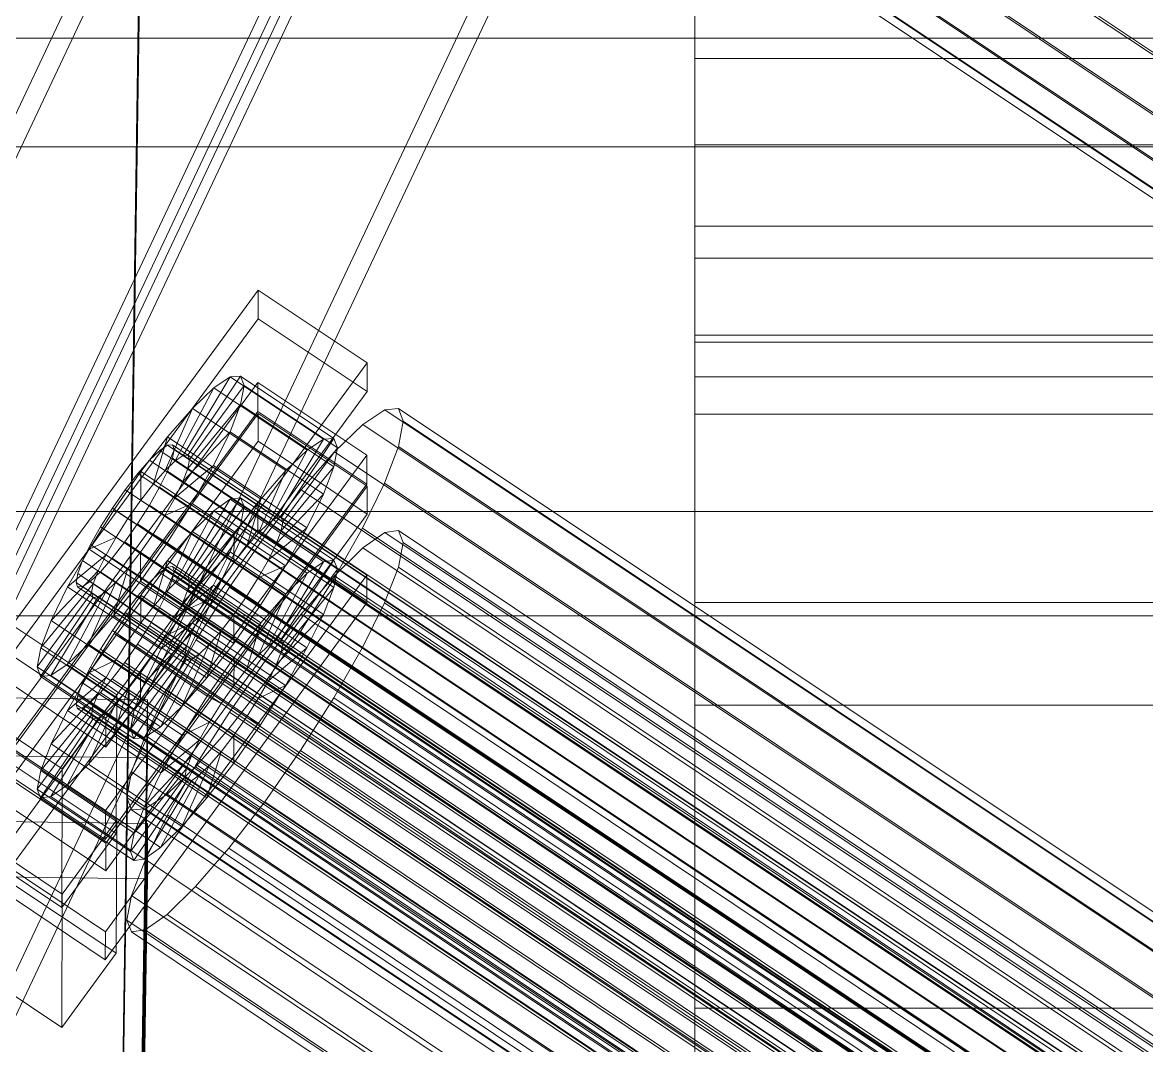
# Model space of a CAD drawing. Header units: millimetres. Extents: x -1970 to 34302, y -65268 to 6837.
# Drawn here: x -370.8 to -252.4, y -32756.3 to -32648.5 of the extents above; entities that cross this region are included whole.
import ezdxf

# ---------------------------------------------------------------- set-up
doc = ezdxf.new("R2010")
doc.units = ezdxf.units.MM
for name, color, linetype, lineweight in [('frontal_C01', 7, 'Continuous', 0), ('frontal_C02', 7, 'Continuous', 0), ('frontal_tolva', 7, 'Continuous', 0)]:
    doc.layers.add(name, color=color, linetype=linetype, lineweight=lineweight)

msp = doc.modelspace()

# ---------------------------------------------------------------- linework, layer by layer
at = {"layer": 'frontal_C01'}
for p, q in [((-355.541, -32582.605), (-171.232, -32705.603)), ((-357.646, -32583.614), (-360.514, -32776.614)), ((-357.863, -32587.355), (-173.554, -32710.353)), ((-349.061, -32586.657), (-164.752, -32709.655)), ((-360.514, -32782.702), (-357.646, -32589.702)), ((-352.572, -32590.664), (-168.263, -32713.662)), ((-359.326, -32591.199), (-175.016, -32714.197)), ((-359.83, -32593.875), (-175.521, -32716.873)), ((-355.584, -32593.539), (-171.275, -32716.537)), ((-359.341, -32595.201), (-175.032, -32718.199)), ((-357.893, -32595.086), (-173.584, -32718.084)), ((-300, -32661.381), (-300, -32631.039)), ((-300, -32643.122), (-300, -32669.925)), ((425, -32650.148), (-425, -32650.148)), ((-425, -32661.579), (425, -32661.579)), ((-300, -32681.404), (-300, -32661.381)), ((300, -32661.381), (-300, -32661.381)), ((-300, -32669.925), (-300, -32685.826)), ((300, -32669.925), (-300, -32669.925)), ((-373.501, -32714.116), (-345.969, -32676.673)), ((-345.981, -32679.716), (-345.969, -32676.673)), ((-345.969, -32676.673), (-334.501, -32684.326)), ((-345.981, -32679.716), (-373.513, -32717.16)), ((-334.513, -32687.37), (-345.981, -32679.716)), ((-300, -32689.741), (-300, -32681.404)), ((300, -32681.404), (-300, -32681.404)), ((-334.501, -32684.326), (-362.033, -32721.77)), ((-334.501, -32684.326), (-334.513, -32687.37)), ((-373.539, -32723.856), (-346.008, -32686.413)), ((-353.892, -32694.103), (-348.918, -32685.826)), ((-353.378, -32694.062), (-347.835, -32685.74)), ((-353.205, -32694.532), (-347.47, -32686.731)), ((-348.918, -32685.826), (-350.645, -32686.983)), ((-347.835, -32685.74), (-348.918, -32685.826)), ((-348.918, -32685.826), (-339.088, -32692.386)), ((-347.847, -32688.733), (-347.47, -32686.731)), ((-347.835, -32685.74), (-338.005, -32692.3)), ((-347.47, -32686.731), (-347.835, -32685.74)), ((-347.47, -32686.731), (-337.64, -32693.291)), ((-346.02, -32689.456), (-346.008, -32686.413)), ((-346.008, -32686.413), (-334.539, -32694.066)), ((-300, -32685.826), (-300, -32689.741)), ((300, -32685.826), (-300, -32685.826)), ((-362.045, -32724.813), (-334.513, -32687.37)), ((-354.71, -32694.652), (-350.645, -32686.983)), ((-350.645, -32686.983), (-352.899, -32689.134)), ((-350.645, -32686.983), (-340.816, -32693.543)), ((-355.777, -32695.67), (-352.899, -32689.134)), ((-352.899, -32689.134), (-355.525, -32692.131)), ((-353.384, -32695.48), (-347.847, -32688.733)), ((-352.899, -32689.134), (-343.069, -32695.694)), ((-348.941, -32691.609), (-347.847, -32688.733)), ((-347.847, -32688.733), (-338.017, -32695.293)), ((-331.181, -32689.16), (-332.629, -32689.275)), ((-330.692, -32690.486), (-331.181, -32689.16)), ((-331.181, -32689.16), (-146.872, -32812.158)), ((-346.02, -32689.456), (-373.551, -32726.9)), ((-334.551, -32697.11), (-346.02, -32689.456)), ((-332.629, -32689.275), (-334.938, -32690.822)), ((-332.629, -32689.275), (-148.32, -32812.273)), ((300, -32689.741), (-300, -32689.741)), ((-334.938, -32690.822), (-337.95, -32693.697)), ((-334.938, -32690.822), (-150.629, -32813.82)), ((-331.197, -32693.162), (-330.692, -32690.486)), ((-330.692, -32690.486), (-146.383, -32813.484)), ((-355.525, -32692.131), (-358.345, -32695.77)), ((-357.021, -32697.09), (-355.525, -32692.131)), ((-355.525, -32692.131), (-345.695, -32698.691)), ((-353.902, -32696.843), (-348.941, -32691.609)), ((-350.678, -32695.162), (-348.941, -32691.609)), ((-348.941, -32691.609), (-339.111, -32698.169)), ((-339.088, -32692.386), (-344.062, -32700.663)), ((-338.005, -32692.3), (-343.549, -32700.622)), ((-340.816, -32693.543), (-339.088, -32692.386)), ((-339.088, -32692.386), (-338.005, -32692.3)), ((-338.005, -32692.3), (-337.64, -32693.291)), ((-356.348, -32693.558), (-357.415, -32694.577)), ((-355.53, -32693.01), (-356.348, -32693.558)), ((-356.348, -32693.558), (-142.549, -32836.236)), ((-355.017, -32692.969), (-355.53, -32693.01)), ((-355.53, -32693.01), (-141.731, -32835.688)), ((-355.022, -32694.387), (-354.844, -32693.439)), ((-354.844, -32693.439), (-355.017, -32692.969)), ((-355.017, -32692.969), (-141.218, -32835.647)), ((-354.844, -32693.439), (-141.045, -32836.117)), ((-340.816, -32693.543), (-344.88, -32701.211)), ((-337.64, -32693.291), (-343.376, -32701.092)), ((-343.069, -32695.694), (-340.816, -32693.543)), ((-337.95, -32693.697), (-341.461, -32697.704)), ((-337.64, -32693.291), (-338.017, -32695.293)), ((-337.95, -32693.697), (-153.641, -32816.695)), ((-332.659, -32697.006), (-331.197, -32693.162)), ((-331.197, -32693.162), (-146.887, -32816.16)), ((-334.539, -32694.066), (-362.071, -32731.51)), ((-357.415, -32694.577), (-358.659, -32695.996)), ((-357.415, -32694.577), (-143.617, -32837.255)), ((-355.777, -32695.67), (-354.71, -32694.652)), ((-355.541, -32695.749), (-355.022, -32694.387)), ((-355.022, -32694.387), (-141.224, -32837.065)), ((-354.71, -32694.652), (-353.892, -32694.103)), ((-344.88, -32701.211), (-354.71, -32694.652)), ((-353.892, -32694.103), (-353.378, -32694.062)), ((-344.062, -32700.663), (-353.892, -32694.103)), ((-353.205, -32694.532), (-353.384, -32695.48)), ((-343.549, -32700.622), (-353.378, -32694.062)), ((-353.378, -32694.062), (-353.205, -32694.532)), ((-343.376, -32701.092), (-353.205, -32694.532)), ((-334.539, -32694.066), (-334.551, -32697.11)), ((-358.345, -32695.77), (-361.166, -32699.803)), ((-358.659, -32695.996), (-359.995, -32697.72)), ((-358.659, -32695.996), (-144.861, -32838.674)), ((-358.345, -32695.77), (-358.357, -32698.814)), ((-348.515, -32702.33), (-358.345, -32695.77)), ((-357.021, -32697.09), (-355.777, -32695.67)), ((-356.363, -32697.432), (-355.541, -32695.749)), ((-345.947, -32702.23), (-355.777, -32695.67)), ((-355.541, -32695.749), (-141.742, -32838.427)), ((-354.725, -32698.526), (-350.678, -32695.162)), ((-353.384, -32695.48), (-353.902, -32696.843)), ((-343.554, -32702.04), (-353.384, -32695.48)), ((-352.938, -32699.151), (-350.678, -32695.162)), ((-350.678, -32695.162), (-340.848, -32701.722)), ((-343.069, -32695.694), (-345.947, -32702.23)), ((-345.695, -32698.691), (-343.069, -32695.694)), ((-338.017, -32695.293), (-343.554, -32702.04)), ((-338.017, -32695.293), (-339.111, -32698.169)), ((-362.083, -32734.553), (-334.551, -32697.11)), ((-358.357, -32698.814), (-357.021, -32697.09)), ((-357.434, -32699.322), (-356.363, -32697.432)), ((-347.191, -32703.65), (-357.021, -32697.09)), ((-356.363, -32697.432), (-142.565, -32840.11)), ((-353.902, -32696.843), (-354.725, -32698.526)), ((-344.073, -32703.402), (-353.902, -32696.843)), ((-334.981, -32701.756), (-332.659, -32697.006)), ((-332.659, -32697.006), (-148.35, -32820.004)), ((-359.995, -32697.72), (-361.332, -32699.631)), ((-146.196, -32840.398), (-359.995, -32697.72)), ((-354.725, -32698.526), (-355.796, -32700.415)), ((-344.895, -32705.086), (-354.725, -32698.526)), ((-341.461, -32697.704), (-345.231, -32702.568)), ((-339.111, -32698.169), (-344.073, -32703.402)), ((-341.461, -32697.704), (-157.152, -32820.702)), ((-339.111, -32698.169), (-340.848, -32701.722)), ((-361.166, -32699.803), (-363.797, -32703.955)), ((-361.332, -32699.631), (-362.578, -32701.598)), ((-361.332, -32699.631), (-147.533, -32842.308)), ((-359.693, -32700.724), (-361.166, -32699.803)), ((-361.166, -32699.803), (-351.336, -32706.363)), ((-359.693, -32700.724), (-358.357, -32698.814)), ((-358.68, -32701.289), (-357.434, -32699.322)), ((-358.357, -32698.814), (-348.527, -32705.373)), ((-357.434, -32699.322), (-143.635, -32841.999)), ((-355.796, -32700.415), (-352.938, -32699.151)), ((-355.569, -32703.303), (-352.938, -32699.151)), ((-352.938, -32699.151), (-343.108, -32705.71)), ((-348.515, -32702.33), (-345.695, -32698.691)), ((-345.695, -32698.691), (-347.191, -32703.65)), ((-360.939, -32702.691), (-359.693, -32700.724)), ((-349.863, -32707.284), (-359.693, -32700.724)), ((-355.796, -32700.415), (-357.042, -32702.382)), ((-345.966, -32706.975), (-355.796, -32700.415)), ((-344.062, -32700.663), (-344.88, -32701.211)), ((-343.549, -32700.622), (-344.062, -32700.663)), ((-343.376, -32701.092), (-343.549, -32700.622)), ((-362.578, -32701.598), (-363.648, -32703.487)), ((-362.578, -32701.598), (-148.779, -32844.275)), ((-360.017, -32703.199), (-358.68, -32701.289)), ((-358.68, -32701.289), (-144.881, -32843.966)), ((-344.88, -32701.211), (-345.947, -32702.23)), ((-340.848, -32701.722), (-344.895, -32705.086)), ((-344.073, -32703.402), (-343.554, -32702.04)), ((-343.554, -32702.04), (-343.376, -32701.092)), ((-340.848, -32701.722), (-343.108, -32705.71)), ((-338.003, -32707.088), (-334.981, -32701.756)), ((-334.981, -32701.756), (-150.672, -32824.754)), ((-360.939, -32702.691), (-363.797, -32703.955)), ((-362.01, -32704.58), (-360.939, -32702.691)), ((-361.352, -32704.923), (-360.017, -32703.199)), ((-351.109, -32709.251), (-360.939, -32702.691)), ((-360.017, -32703.199), (-146.218, -32845.877)), ((-358.39, -32707.336), (-355.569, -32703.303)), ((-357.042, -32702.382), (-358.378, -32704.292)), ((-357.042, -32702.382), (-355.569, -32703.303)), ((-347.212, -32708.942), (-357.042, -32702.382)), ((-355.569, -32703.303), (-345.739, -32709.863)), ((-351.336, -32706.363), (-348.515, -32702.33)), ((-345.231, -32702.568), (-349.002, -32707.96)), ((-348.527, -32705.373), (-348.515, -32702.33)), ((-345.947, -32702.23), (-347.191, -32703.65)), ((-160.922, -32825.566), (-345.231, -32702.568)), ((-363.797, -32703.955), (-366.057, -32707.944)), ((-362.01, -32704.58), (-366.057, -32707.944)), ((-363.648, -32703.487), (-364.471, -32705.17)), ((-363.797, -32703.955), (-353.967, -32710.515)), ((-363.648, -32703.487), (-149.85, -32846.165)), ((-362.833, -32706.263), (-362.01, -32704.58)), ((-352.18, -32711.14), (-362.01, -32704.58)), ((-358.378, -32704.292), (-359.714, -32706.016)), ((-358.378, -32704.292), (-358.39, -32707.336)), ((-348.548, -32710.852), (-358.378, -32704.292)), ((-347.191, -32703.65), (-348.527, -32705.373)), ((-344.895, -32705.086), (-344.073, -32703.402)), ((-364.471, -32705.17), (-364.989, -32706.532)), ((-364.471, -32705.17), (-150.672, -32847.848)), ((-362.596, -32706.342), (-361.352, -32704.923)), ((-361.352, -32704.923), (-147.554, -32847.601)), ((-348.527, -32705.373), (-349.863, -32707.284)), ((-345.966, -32706.975), (-344.895, -32705.086)), ((-343.108, -32705.71), (-345.966, -32706.975)), ((-343.108, -32705.71), (-345.739, -32709.863)), ((-362.833, -32706.263), (-367.794, -32711.497)), ((-364.989, -32706.532), (-365.168, -32707.48)), ((-364.989, -32706.532), (-151.191, -32849.21)), ((-363.664, -32707.361), (-362.596, -32706.342)), ((-363.351, -32707.625), (-362.833, -32706.263)), ((-353.003, -32712.823), (-362.833, -32706.263)), ((-362.596, -32706.342), (-148.798, -32849.02)), ((-359.714, -32706.016), (-361.21, -32710.975)), ((-359.714, -32706.016), (-360.958, -32707.436)), ((-349.884, -32712.576), (-359.714, -32706.016)), ((-353.967, -32710.515), (-351.336, -32706.363)), ((-351.336, -32706.363), (-349.863, -32707.284)), ((-363.351, -32707.625), (-368.888, -32714.373)), ((-366.057, -32707.944), (-367.794, -32711.497)), ((-366.057, -32707.944), (-356.228, -32714.504)), ((-365.168, -32707.48), (-364.995, -32707.95)), ((-365.168, -32707.48), (-151.369, -32850.158)), ((-364.995, -32707.95), (-364.482, -32707.909)), ((-364.995, -32707.95), (-151.196, -32850.628)), ((-364.482, -32707.909), (-363.664, -32707.361)), ((-364.482, -32707.909), (-150.683, -32850.587)), ((-360.958, -32707.436), (-363.836, -32713.972)), ((-363.664, -32707.361), (-149.865, -32850.039)), ((-363.53, -32708.574), (-363.351, -32707.625)), ((-353.521, -32714.185), (-363.351, -32707.625)), ((-360.958, -32707.436), (-362.025, -32708.454)), ((-361.21, -32710.975), (-358.39, -32707.336)), ((-351.128, -32713.996), (-360.958, -32707.436)), ((-358.39, -32707.336), (-348.56, -32713.896)), ((-349.002, -32707.96), (-352.519, -32713.511)), ((-349.863, -32707.284), (-351.109, -32709.251)), ((-349.002, -32707.96), (-164.693, -32830.958)), ((-347.212, -32708.942), (-345.966, -32706.975)), ((-341.52, -32712.639), (-338.003, -32707.088)), ((-338.003, -32707.088), (-153.694, -32830.086)), ((-363.53, -32708.574), (-369.265, -32716.374)), ((-363.357, -32709.043), (-368.9, -32717.366)), ((-362.843, -32709.003), (-367.817, -32717.28)), ((-362.025, -32708.454), (-366.09, -32716.123)), ((-363.357, -32709.043), (-363.53, -32708.574)), ((-353.7, -32715.134), (-363.53, -32708.574)), ((-362.843, -32709.003), (-363.357, -32709.043)), ((-353.527, -32715.603), (-363.357, -32709.043)), ((-362.025, -32708.454), (-362.843, -32709.003)), ((-353.014, -32715.563), (-362.843, -32709.003)), ((-352.196, -32715.014), (-362.025, -32708.454)), ((-353.967, -32710.515), (-351.109, -32709.251)), ((-351.109, -32709.251), (-352.18, -32711.14)), ((-348.548, -32710.852), (-347.212, -32708.942)), ((-345.739, -32709.863), (-347.212, -32708.942)), ((-345.739, -32709.863), (-348.56, -32713.896)), ((-372.35, -32711.643), (-360.882, -32719.296)), ((-367.794, -32711.497), (-368.888, -32714.373)), ((-367.794, -32711.497), (-357.964, -32718.057)), ((-363.836, -32713.972), (-361.21, -32710.975)), ((-361.21, -32710.975), (-351.38, -32717.535)), ((-356.228, -32714.504), (-353.967, -32710.515)), ((-356.228, -32714.504), (-352.18, -32711.14)), ((-352.18, -32711.14), (-353.003, -32712.823)), ((-349.884, -32712.576), (-348.548, -32710.852)), ((-348.56, -32713.896), (-348.548, -32710.852)), ((-357.964, -32718.057), (-353.003, -32712.823)), ((-353.003, -32712.823), (-353.521, -32714.185)), ((-351.38, -32717.535), (-349.884, -32712.576)), ((-351.128, -32713.996), (-349.884, -32712.576)), ((-345.291, -32718.031), (-341.52, -32712.639)), ((-341.52, -32712.639), (-157.211, -32835.637)), ((-366.09, -32716.123), (-363.836, -32713.972)), ((-363.836, -32713.972), (-354.006, -32720.532)), ((-352.519, -32713.511), (-355.541, -32718.843)), ((-354.006, -32720.532), (-351.128, -32713.996)), ((-352.519, -32713.511), (-168.21, -32836.509)), ((-352.196, -32715.014), (-351.128, -32713.996)), ((-348.56, -32713.896), (-351.38, -32717.535)), ((-362.033, -32721.77), (-373.501, -32714.116)), ((-368.888, -32714.373), (-369.265, -32716.374)), ((-368.888, -32714.373), (-359.058, -32720.932)), ((-359.436, -32722.934), (-353.7, -32715.134)), ((-359.058, -32720.932), (-353.521, -32714.185)), ((-357.964, -32718.057), (-356.228, -32714.504)), ((-356.26, -32722.683), (-352.196, -32715.014)), ((-353.521, -32714.185), (-353.7, -32715.134)), ((-353.7, -32715.134), (-353.527, -32715.603)), ((-353.014, -32715.563), (-352.196, -32715.014)), ((-369.265, -32716.374), (-368.9, -32717.366)), ((-369.265, -32716.374), (-359.436, -32722.934)), ((-367.817, -32717.28), (-366.09, -32716.123)), ((-366.09, -32716.123), (-356.26, -32722.683)), ((-359.07, -32723.926), (-353.527, -32715.603)), ((-357.987, -32723.84), (-353.014, -32715.563)), ((-353.527, -32715.603), (-353.014, -32715.563)), ((-373.513, -32717.16), (-362.045, -32724.813)), ((-368.9, -32717.366), (-367.817, -32717.28)), ((-368.9, -32717.366), (-359.07, -32723.926)), ((-367.817, -32717.28), (-357.987, -32723.84)), ((-351.38, -32717.535), (-354.006, -32720.532)), ((-359.058, -32720.932), (-357.964, -32718.057)), ((-349.061, -32722.895), (-345.291, -32718.031)), ((-345.291, -32718.031), (-160.982, -32841.029)), ((-366.618, -32727.097), (-378.086, -32719.444)), ((-375.644, -32719.609), (-357.646, -32719.852)), ((-360.882, -32719.296), (-366.618, -32727.097)), ((-360.882, -32719.296), (-360.939, -32733.906)), ((-357.646, -32719.852), (-360.514, -32912.852)), ((-355.541, -32718.843), (-357.863, -32723.593)), ((-357.646, -32719.852), (-357.646, -32725.94)), ((-355.541, -32718.843), (-171.232, -32841.841)), ((-359.436, -32722.934), (-359.058, -32720.932)), ((-354.006, -32720.532), (-356.26, -32722.683)), ((-362.045, -32724.813), (-362.033, -32721.77)), ((-359.07, -32723.926), (-359.436, -32722.934)), ((-356.26, -32722.683), (-357.987, -32723.84)), ((-352.572, -32726.902), (-349.061, -32722.895)), ((-349.061, -32722.895), (-164.752, -32845.894)), ((-362.071, -32731.51), (-373.539, -32723.856)), ((-357.863, -32723.593), (-359.326, -32727.437)), ((-357.987, -32723.84), (-359.07, -32723.926)), ((-357.863, -32723.593), (-173.554, -32846.591)), ((-357.646, -32725.94), (-375.644, -32725.697)), ((-373.551, -32726.9), (-362.083, -32734.553)), ((-360.939, -32733.906), (-372.408, -32726.253)), ((-360.514, -32918.94), (-357.646, -32725.94)), ((-355.584, -32729.777), (-352.572, -32726.902)), ((-352.572, -32726.902), (-168.263, -32849.9)), ((-366.675, -32741.707), (-366.618, -32727.097)), ((-359.326, -32727.437), (-359.83, -32730.113)), ((-359.326, -32727.437), (-175.016, -32850.435)), ((-359.83, -32730.113), (-359.341, -32731.439)), ((-359.83, -32730.113), (-175.521, -32853.112)), ((-357.893, -32731.324), (-355.584, -32729.777)), ((-355.584, -32729.777), (-171.275, -32852.775)), ((-362.083, -32734.553), (-362.071, -32731.51)), ((-359.341, -32731.439), (-357.893, -32731.324)), ((-359.341, -32731.439), (-175.032, -32854.437)), ((-357.893, -32731.324), (-173.584, -32854.323)), ((-378.143, -32734.054), (-366.675, -32741.707)), ((-366.675, -32741.707), (-360.939, -32733.906))]:
    msp.add_line(p, q, dxfattribs=at)
at = {"layer": 'frontal_C02'}
for p, q in [((-439.114, -32801.266), (-299.114, -32504.801)), ((-439.114, -32805.942), (-299.114, -32509.477)), ((-280.886, -32512.674), (-420.886, -32809.138)), ((-420.886, -32813.814), (-280.886, -32517.35)), ((-439.114, -32845.106), (-299.114, -32548.641)), ((-439.114, -32849.782), (-299.114, -32553.317)), ((-280.886, -32556.513), (-420.886, -32852.978)), ((-420.886, -32857.654), (-280.886, -32561.19)), ((-300, -32632.799), (-300, -32652.28)), ((-300, -32673.309), (-300, -32646.018)), ((-300, -32652.28), (-300, -32682.165)), ((300, -32652.28), (-300, -32652.28)), ((-300, -32709.571), (-300, -32673.309)), ((300, -32673.309), (-300, -32673.309)), ((-300, -32682.165), (-300, -32720.417)), ((300, -32682.165), (-300, -32682.165)), ((-373.501, -32727.255), (-345.969, -32689.662)), ((-345.981, -32692.585), (-345.969, -32689.662)), ((-345.969, -32689.662), (-334.501, -32697.346)), ((-345.981, -32692.585), (-373.513, -32730.178)), ((-334.513, -32700.269), (-345.981, -32692.585)), ((-334.501, -32697.346), (-362.033, -32734.939)), ((-334.501, -32697.346), (-334.513, -32700.269)), ((-353.378, -32706.873), (-347.835, -32698.551)), ((-347.835, -32698.551), (-348.918, -32698.699)), ((-347.835, -32698.551), (-338.005, -32705.137)), ((-347.47, -32699.482), (-347.835, -32698.551)), ((-373.539, -32736.608), (-346.008, -32699.015)), ((-353.892, -32706.943), (-348.918, -32698.699)), ((-353.205, -32707.313), (-347.47, -32699.482)), ((-348.918, -32698.699), (-350.645, -32699.913)), ((-348.918, -32698.699), (-339.088, -32705.284)), ((-347.847, -32701.426), (-347.47, -32699.482)), ((-347.47, -32699.482), (-337.64, -32706.067)), ((-346.02, -32701.938), (-346.008, -32699.015)), ((-346.008, -32699.015), (-334.539, -32706.698)), ((-362.045, -32737.861), (-334.513, -32700.269)), ((-354.71, -32707.518), (-350.645, -32699.913)), ((-350.645, -32699.913), (-352.899, -32702.113)), ((-350.645, -32699.913), (-340.816, -32706.499)), ((-346.02, -32701.938), (-373.551, -32739.53)), ((-355.777, -32708.56), (-352.899, -32702.113)), ((-352.899, -32702.113), (-355.525, -32705.147)), ((-353.384, -32708.234), (-347.847, -32701.426)), ((-352.899, -32702.113), (-343.069, -32708.699)), ((-348.941, -32704.252), (-347.847, -32701.426)), ((-347.847, -32701.426), (-338.017, -32708.012)), ((-334.551, -32709.621), (-346.02, -32701.938)), ((-332.629, -32702.204), (-334.938, -32703.827)), ((-331.181, -32702.007), (-332.629, -32702.204)), ((-332.629, -32702.204), (-148.32, -32825.688)), ((-330.692, -32703.25), (-331.181, -32702.007)), ((-331.181, -32702.007), (-146.872, -32825.491)), ((-331.197, -32705.849), (-330.692, -32703.25)), ((-330.692, -32703.25), (-146.383, -32826.734)), ((-353.902, -32709.573), (-348.941, -32704.252)), ((-350.678, -32707.767), (-348.941, -32704.252)), ((-348.941, -32704.252), (-339.111, -32710.837)), ((-334.938, -32703.827), (-337.95, -32706.768)), ((-334.938, -32703.827), (-150.629, -32827.311)), ((-355.525, -32705.147), (-358.345, -32708.809)), ((-357.021, -32709.997), (-355.525, -32705.147)), ((-355.525, -32705.147), (-345.695, -32711.733)), ((-339.088, -32705.284), (-344.062, -32713.528)), ((-338.005, -32705.137), (-343.549, -32713.459)), ((-340.816, -32706.499), (-339.088, -32705.284)), ((-339.088, -32705.284), (-338.005, -32705.137)), ((-338.005, -32705.137), (-337.64, -32706.067)), ((-334.539, -32706.698), (-362.071, -32744.291)), ((-356.348, -32706.42), (-357.415, -32707.462)), ((-355.53, -32705.845), (-356.348, -32706.42)), ((-356.348, -32706.42), (-142.549, -32849.662)), ((-355.017, -32705.775), (-355.53, -32705.845)), ((-355.53, -32705.845), (-141.731, -32849.086)), ((-355.022, -32707.137), (-354.844, -32706.216)), ((-354.844, -32706.216), (-355.017, -32705.775)), ((-355.017, -32705.775), (-141.218, -32849.017)), ((-354.844, -32706.216), (-141.045, -32849.457)), ((-354.71, -32707.518), (-353.892, -32706.943)), ((-353.892, -32706.943), (-353.378, -32706.873)), ((-344.062, -32713.528), (-353.892, -32706.943)), ((-343.549, -32713.459), (-353.378, -32706.873)), ((-353.378, -32706.873), (-353.205, -32707.313)), ((-340.816, -32706.499), (-344.88, -32714.104)), ((-337.64, -32706.067), (-343.376, -32713.899)), ((-343.069, -32708.699), (-340.816, -32706.499)), ((-337.95, -32706.768), (-341.461, -32710.824)), ((-337.64, -32706.067), (-338.017, -32708.012)), ((-337.95, -32706.768), (-153.641, -32830.252)), ((-334.539, -32706.698), (-334.551, -32709.621)), ((-332.659, -32709.627), (-331.197, -32705.849)), ((-331.197, -32705.849), (-146.887, -32829.333)), ((-357.415, -32707.462), (-358.659, -32708.899)), ((-357.415, -32707.462), (-143.617, -32850.704)), ((-355.777, -32708.56), (-354.71, -32707.518)), ((-355.541, -32708.475), (-355.022, -32707.137)), ((-355.022, -32707.137), (-141.224, -32850.378)), ((-354.725, -32711.238), (-350.678, -32707.767)), ((-344.88, -32714.104), (-354.71, -32707.518)), ((-353.205, -32707.313), (-353.384, -32708.234)), ((-343.376, -32713.899), (-353.205, -32707.313)), ((-352.938, -32711.731), (-350.678, -32707.767)), ((-350.678, -32707.767), (-340.848, -32714.352)), ((-338.017, -32708.012), (-343.554, -32714.82)), ((-338.017, -32708.012), (-339.111, -32710.837)), ((-358.345, -32708.809), (-361.166, -32712.85)), ((-358.659, -32708.899), (-359.995, -32710.634)), ((-358.659, -32708.899), (-144.861, -32852.141)), ((-358.345, -32708.809), (-358.357, -32711.732)), ((-348.515, -32715.395), (-358.345, -32708.809)), ((-357.021, -32709.997), (-355.777, -32708.56)), ((-356.363, -32710.14), (-355.541, -32708.475)), ((-345.947, -32715.146), (-355.777, -32708.56)), ((-355.541, -32708.475), (-141.742, -32851.717)), ((-353.384, -32708.234), (-353.902, -32709.573)), ((-343.554, -32714.82), (-353.384, -32708.234)), ((-343.069, -32708.699), (-345.947, -32715.146)), ((-345.695, -32711.733), (-343.069, -32708.699)), ((-362.083, -32747.214), (-334.551, -32709.621)), ((-358.357, -32711.732), (-357.021, -32709.997)), ((-357.434, -32712.018), (-356.363, -32710.14)), ((-347.191, -32716.583), (-357.021, -32709.997)), ((-356.363, -32710.14), (-142.565, -32853.382)), ((-353.902, -32709.573), (-354.725, -32711.238)), ((-344.073, -32716.159), (-353.902, -32709.573)), ((-334.981, -32714.326), (-332.659, -32709.627)), ((-332.659, -32709.627), (-148.35, -32833.111)), ((-300, -32752.331), (-300, -32709.571)), ((300, -32709.571), (-300, -32709.571)), ((-359.995, -32710.634), (-361.332, -32712.548)), ((-146.196, -32853.875), (-359.995, -32710.634)), ((-354.725, -32711.238), (-355.796, -32713.116)), ((-344.895, -32717.824), (-354.725, -32711.238)), ((-341.461, -32710.824), (-345.231, -32715.72)), ((-339.111, -32710.837), (-344.073, -32716.159)), ((-341.461, -32710.824), (-157.152, -32834.308)), ((-339.111, -32710.837), (-340.848, -32714.352)), ((-361.166, -32712.85), (-363.797, -32716.993)), ((-361.332, -32712.548), (-362.578, -32714.511)), ((-361.332, -32712.548), (-147.533, -32855.789)), ((-359.693, -32713.646), (-361.166, -32712.85)), ((-361.166, -32712.85), (-351.336, -32719.435)), ((-359.693, -32713.646), (-358.357, -32711.732)), ((-358.68, -32713.981), (-357.434, -32712.018)), ((-358.357, -32711.732), (-348.527, -32718.317)), ((-357.434, -32712.018), (-143.635, -32855.26)), ((-355.796, -32713.116), (-352.938, -32711.731)), ((-355.569, -32715.875), (-352.938, -32711.731)), ((-352.938, -32711.731), (-343.108, -32718.317)), ((-348.515, -32715.395), (-345.695, -32711.733)), ((-345.695, -32711.733), (-347.191, -32716.583)), ((-360.939, -32715.608), (-359.693, -32713.646)), ((-360.017, -32715.895), (-358.68, -32713.981)), ((-349.863, -32720.231), (-359.693, -32713.646)), ((-358.68, -32713.981), (-144.881, -32857.222)), ((-355.796, -32713.116), (-357.042, -32715.078)), ((-345.966, -32719.702), (-355.796, -32713.116)), ((-344.062, -32713.528), (-344.88, -32714.104)), ((-343.549, -32713.459), (-344.062, -32713.528)), ((-343.554, -32714.82), (-343.376, -32713.899)), ((-343.376, -32713.899), (-343.549, -32713.459)), ((-362.578, -32714.511), (-363.648, -32716.389)), ((-362.578, -32714.511), (-148.779, -32857.752)), ((-357.042, -32715.078), (-358.378, -32716.992)), ((-357.042, -32715.078), (-355.569, -32715.875)), ((-347.212, -32721.664), (-357.042, -32715.078)), ((-345.947, -32715.146), (-347.191, -32716.583)), ((-344.88, -32714.104), (-345.947, -32715.146)), ((-340.848, -32714.352), (-344.895, -32717.824)), ((-344.073, -32716.159), (-343.554, -32714.82)), ((-340.848, -32714.352), (-343.108, -32718.317)), ((-338.003, -32719.626), (-334.981, -32714.326)), ((-334.981, -32714.326), (-150.672, -32837.81)), ((-363.648, -32716.389), (-364.471, -32718.054)), ((-360.939, -32715.608), (-363.797, -32716.993)), ((-363.648, -32716.389), (-149.85, -32859.63)), ((-362.01, -32717.486), (-360.939, -32715.608)), ((-361.352, -32717.63), (-360.017, -32715.895)), ((-351.109, -32722.194), (-360.939, -32715.608)), ((-360.017, -32715.895), (-146.218, -32859.136)), ((-358.39, -32719.915), (-355.569, -32715.875)), ((-355.569, -32715.875), (-345.739, -32722.46)), ((-351.336, -32719.435), (-348.515, -32715.395)), ((-345.231, -32715.72), (-349.002, -32721.121)), ((-348.527, -32718.317), (-348.515, -32715.395)), ((-160.922, -32839.204), (-345.231, -32715.72)), ((-344.895, -32717.824), (-344.073, -32716.159)), ((-363.797, -32716.993), (-366.057, -32720.958)), ((-362.01, -32717.486), (-366.057, -32720.958)), ((-363.797, -32716.993), (-353.967, -32723.579)), ((-362.833, -32719.151), (-362.01, -32717.486)), ((-352.18, -32724.072), (-362.01, -32717.486)), ((-358.378, -32716.992), (-359.714, -32718.727)), ((-358.378, -32716.992), (-358.39, -32719.915)), ((-348.548, -32723.578), (-358.378, -32716.992)), ((-347.191, -32716.583), (-348.527, -32718.317)), ((-364.471, -32718.054), (-364.989, -32719.392)), ((-364.471, -32718.054), (-150.672, -32861.295)), ((-362.596, -32719.067), (-361.352, -32717.63)), ((-361.352, -32717.63), (-147.554, -32860.871)), ((-359.714, -32718.727), (-361.21, -32723.577)), ((-359.714, -32718.727), (-360.958, -32720.164)), ((-349.884, -32725.313), (-359.714, -32718.727)), ((-348.527, -32718.317), (-349.863, -32720.231)), ((-345.966, -32719.702), (-344.895, -32717.824)), ((-343.108, -32718.317), (-345.966, -32719.702)), ((-343.108, -32718.317), (-345.739, -32722.46)), ((-362.833, -32719.151), (-367.794, -32724.472)), ((-364.989, -32719.392), (-365.168, -32720.313)), ((-364.989, -32719.392), (-151.191, -32862.634)), ((-363.664, -32720.109), (-362.596, -32719.067)), ((-363.351, -32720.49), (-362.833, -32719.151)), ((-353.003, -32725.737), (-362.833, -32719.151)), ((-362.596, -32719.067), (-148.798, -32862.308)), ((-361.21, -32723.577), (-358.39, -32719.915)), ((-358.39, -32719.915), (-348.56, -32726.501)), ((-353.967, -32723.579), (-351.336, -32719.435)), ((-351.336, -32719.435), (-349.863, -32720.231)), ((-347.212, -32721.664), (-345.966, -32719.702)), ((-341.52, -32725.165), (-338.003, -32719.626)), ((-338.003, -32719.626), (-153.694, -32843.11)), ((-363.351, -32720.49), (-368.888, -32727.298)), ((-366.057, -32720.958), (-367.794, -32724.472)), ((-366.057, -32720.958), (-356.228, -32727.543)), ((-365.168, -32720.313), (-364.995, -32720.754)), ((-365.168, -32720.313), (-151.369, -32863.555)), ((-364.995, -32720.754), (-364.482, -32720.684)), ((-364.995, -32720.754), (-151.196, -32863.995)), ((-364.482, -32720.684), (-363.664, -32720.109)), ((-364.482, -32720.684), (-150.683, -32863.925)), ((-360.958, -32720.164), (-363.836, -32726.611)), ((-363.664, -32720.109), (-149.865, -32863.35)), ((-363.53, -32721.411), (-363.351, -32720.49)), ((-353.521, -32727.076), (-363.351, -32720.49)), ((-360.958, -32720.164), (-362.025, -32721.206)), ((-351.128, -32726.75), (-360.958, -32720.164)), ((-349.002, -32721.121), (-352.519, -32726.661)), ((-349.863, -32720.231), (-351.109, -32722.194)), ((-349.002, -32721.121), (-164.693, -32844.605)), ((-300, -32720.417), (-300, -32764.429)), ((300, -32720.417), (-300, -32720.417)), ((-363.53, -32721.411), (-369.265, -32729.243)), ((-363.357, -32721.851), (-368.9, -32730.173)), ((-362.843, -32721.782), (-367.817, -32730.026)), ((-362.025, -32721.206), (-366.09, -32728.811)), ((-363.357, -32721.851), (-363.53, -32721.411)), ((-353.7, -32727.997), (-363.53, -32721.411)), ((-362.843, -32721.782), (-363.357, -32721.851)), ((-353.527, -32728.437), (-363.357, -32721.851)), ((-362.025, -32721.206), (-362.843, -32721.782)), ((-353.014, -32728.367), (-362.843, -32721.782)), ((-352.196, -32727.792), (-362.025, -32721.206)), ((-353.967, -32723.579), (-351.109, -32722.194)), ((-351.109, -32722.194), (-352.18, -32724.072)), ((-348.548, -32723.578), (-347.212, -32721.664)), ((-345.739, -32722.46), (-347.212, -32721.664)), ((-345.739, -32722.46), (-348.56, -32726.501)), ((-367.794, -32724.472), (-368.888, -32727.298)), ((-367.794, -32724.472), (-357.964, -32731.058)), ((-363.836, -32726.611), (-361.21, -32723.577)), ((-361.21, -32723.577), (-351.38, -32730.163)), ((-356.228, -32727.543), (-353.967, -32723.579)), ((-356.228, -32727.543), (-352.18, -32724.072)), ((-352.18, -32724.072), (-353.003, -32725.737)), ((-349.884, -32725.313), (-348.548, -32723.578)), ((-348.56, -32726.501), (-348.548, -32723.578)), ((-372.35, -32724.812), (-360.882, -32732.496)), ((-357.964, -32731.058), (-353.003, -32725.737)), ((-353.003, -32725.737), (-353.521, -32727.076)), ((-351.38, -32730.163), (-349.884, -32725.313)), ((-351.128, -32726.75), (-349.884, -32725.313)), ((-345.291, -32730.567), (-341.52, -32725.165)), ((-341.52, -32725.165), (-157.211, -32848.649)), ((-366.09, -32728.811), (-363.836, -32726.611)), ((-363.836, -32726.611), (-354.006, -32733.197)), ((-359.058, -32733.884), (-353.521, -32727.076)), ((-352.519, -32726.661), (-355.541, -32731.96)), ((-354.006, -32733.197), (-351.128, -32726.75)), ((-353.521, -32727.076), (-353.7, -32727.997)), ((-352.519, -32726.661), (-168.21, -32850.145)), ((-352.196, -32727.792), (-351.128, -32726.75)), ((-348.56, -32726.501), (-351.38, -32730.163)), ((-362.033, -32734.939), (-373.501, -32727.255)), ((-368.888, -32727.298), (-369.265, -32729.243)), ((-368.888, -32727.298), (-359.058, -32733.884)), ((-359.436, -32735.828), (-353.7, -32727.997)), ((-357.964, -32731.058), (-356.228, -32727.543)), ((-356.26, -32735.397), (-352.196, -32727.792)), ((-353.7, -32727.997), (-353.527, -32728.437)), ((-353.014, -32728.367), (-352.196, -32727.792)), ((-369.265, -32729.243), (-368.9, -32730.173)), ((-369.265, -32729.243), (-359.436, -32735.828)), ((-367.817, -32730.026), (-366.09, -32728.811)), ((-366.09, -32728.811), (-356.26, -32735.397)), ((-359.07, -32736.759), (-353.527, -32728.437)), ((-357.987, -32736.611), (-353.014, -32728.367)), ((-353.527, -32728.437), (-353.014, -32728.367)), ((-373.513, -32730.178), (-362.045, -32737.861)), ((-368.9, -32730.173), (-367.817, -32730.026)), ((-368.9, -32730.173), (-359.07, -32736.759)), ((-367.817, -32730.026), (-357.987, -32736.611)), ((-351.38, -32730.163), (-354.006, -32733.197)), ((-349.061, -32735.462), (-345.291, -32730.567)), ((-345.291, -32730.567), (-160.982, -32854.051)), ((-359.058, -32733.884), (-357.964, -32731.058)), ((-366.618, -32740.327), (-378.086, -32732.644)), ((-375.644, -32732.624), (-357.646, -32732.867)), ((-360.882, -32732.496), (-366.618, -32740.327)), ((-360.882, -32732.496), (-360.939, -32746.524)), ((-357.646, -32732.867), (-360.514, -32926.634)), ((-355.541, -32731.96), (-357.863, -32736.659)), ((-357.646, -32732.867), (-357.646, -32738.713)), ((-355.541, -32731.96), (-171.232, -32855.444)), ((-359.436, -32735.828), (-359.058, -32733.884)), ((-354.006, -32733.197), (-356.26, -32735.397)), ((-362.045, -32737.861), (-362.033, -32734.939)), ((-359.07, -32736.759), (-359.436, -32735.828)), ((-356.26, -32735.397), (-357.987, -32736.611)), ((-352.572, -32739.519), (-349.061, -32735.462)), ((-349.061, -32735.462), (-164.752, -32858.946)), ((-362.071, -32744.291), (-373.539, -32736.608)), ((-357.863, -32736.659), (-359.326, -32740.437)), ((-357.987, -32736.611), (-359.07, -32736.759)), ((-357.863, -32736.659), (-173.554, -32860.143)), ((-357.646, -32738.713), (-375.644, -32738.469)), ((-360.939, -32746.524), (-372.408, -32738.841)), ((-360.514, -32932.48), (-357.646, -32738.713)), ((-373.551, -32739.53), (-362.083, -32747.214)), ((-355.584, -32742.459), (-352.572, -32739.519)), ((-352.572, -32739.519), (-168.263, -32863.003)), ((-366.675, -32754.356), (-366.618, -32740.327)), ((-359.326, -32740.437), (-359.83, -32743.036)), ((-359.326, -32740.437), (-175.016, -32863.921)), ((-357.893, -32744.083), (-355.584, -32742.459)), ((-355.584, -32742.459), (-171.275, -32865.943)), ((-359.83, -32743.036), (-359.341, -32744.28)), ((-359.83, -32743.036), (-175.521, -32866.52)), ((-362.083, -32747.214), (-362.071, -32744.291)), ((-359.341, -32744.28), (-357.893, -32744.083)), ((-359.341, -32744.28), (-175.032, -32867.764)), ((-357.893, -32744.083), (-173.584, -32867.567)), ((-378.143, -32746.673), (-366.675, -32754.356)), ((-366.675, -32754.356), (-360.939, -32746.524)), ((-300, -32798.677), (-300, -32752.331)), ((-300, -32752.331), (300, -32752.331))]:
    msp.add_line(p, q, dxfattribs=at)
at = {"layer": 'frontal_tolva'}
for p, q in [((-1821.5, -32700), (1821.5, -32700)), ((-1725, -32700), (1725, -32700)), ((-1821.5, -32711), (1821.5, -32711))]:
    msp.add_line(p, q, dxfattribs=at)

doc.saveas('drawing.dxf')
